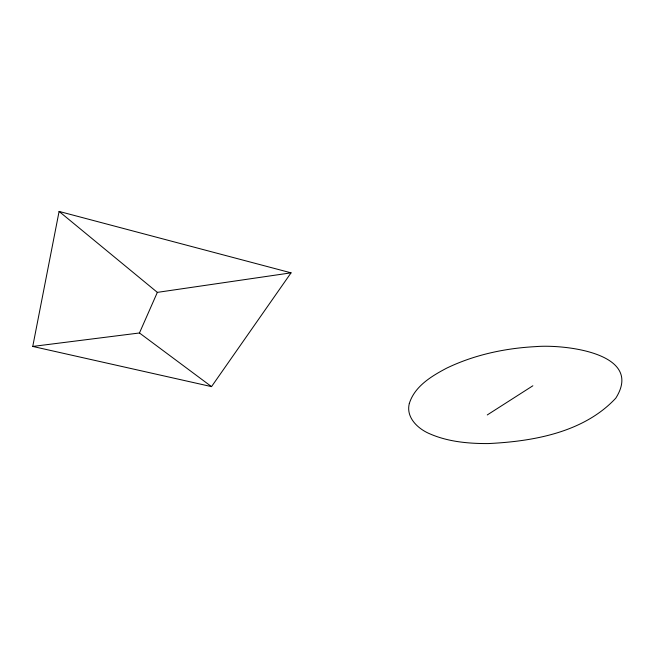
<?xml version="1.0" encoding="UTF-8"?>
<svg xmlns="http://www.w3.org/2000/svg" width="655" height="655" viewBox="0 0 655 655"><rect width="100%" height="100%" fill="white"/><g stroke="black" fill="none" stroke-linecap="round" stroke-linejoin="round"><path stroke-width="0.98" d="M32.75 346.438L59.097 211.426L291.057 272.84L211.524 386.622L32.75 346.438L139.458 332.977L211.524 386.622M139.458 332.977L157.347 292.376L291.057 272.84M487.271 414.942L532.859 385.779M59.097 211.426L157.347 292.376M409.301 403.57C405.707 417.636 418.201 429.05 430.032 433.921C448.266 441.83 468.472 443.632 488.147 443.574C533.154 441.404 583.72 432.57 615.782 398.166C644.643 352.562 562.907 344.252 535.896 346.61C505.152 348.206 474.359 354.773 446.538 368.216C431.481 376.191 414.615 386.286 409.301 403.57"/></g></svg>
